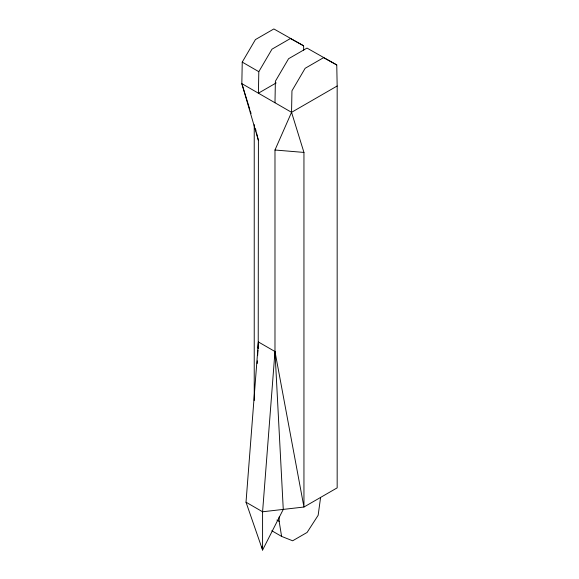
<?xml version="1.0" encoding="UTF-8"?>
<svg xmlns="http://www.w3.org/2000/svg" width="579" height="579" viewBox="0 0 579 579"><rect width="100%" height="100%" fill="white"/><g stroke="black" fill="none" stroke-linecap="round" stroke-linejoin="round"><path stroke-width="0.87" d="M303.7 50.192L303.62 45.799L273.86 28.95L255.419 39.596L242.239 62.105L241.834 83.622L258.408 140.444L258.22 348.283M303.62 45.799L290.434 38.518L271.992 49.164L258.813 71.673L258.408 93.19L276.19 82.927M274.982 102.758L275.38 81.241L288.566 58.732L307.008 48.086L336.761 64.935L337.166 85.996L337.166 487.858L303.946 507.03L262.584 511.778L246.017 502.21L258.408 341.965L274.982 351.533L303.946 507.03L303.946 152.422L291.555 112.326L291.954 90.809L305.14 68.3L323.581 57.654L336.761 64.935M257.206 363.532L257.358 360.84M257.655 355.448L257.959 350.056M258.06 348.254L258.408 341.965M274.982 351.533L262.584 511.778L262.584 550.05L283.269 509.404L274.982 351.533L274.982 150.012L291.555 112.326L337.166 85.996M320.592 497.426L318.153 515.288L307.102 532.441L292.648 540.786L281.597 536.4L271.797 530.748M274.982 150.012L303.946 152.422M242.239 62.105L258.813 71.673M291.555 112.326L241.834 83.622L249.752 109.214M276.9 520.043L279.158 521.346L281.597 536.4M246.017 502.21L262.584 550.05L261.853 546.533M250.273 110.922L251.069 113.484M255.484 128.733L256.113 131.245M256.533 132.917L258.408 140.444M279.158 516.996L279.158 521.346M254.232 124.623L254.232 400.53"/></g></svg>
